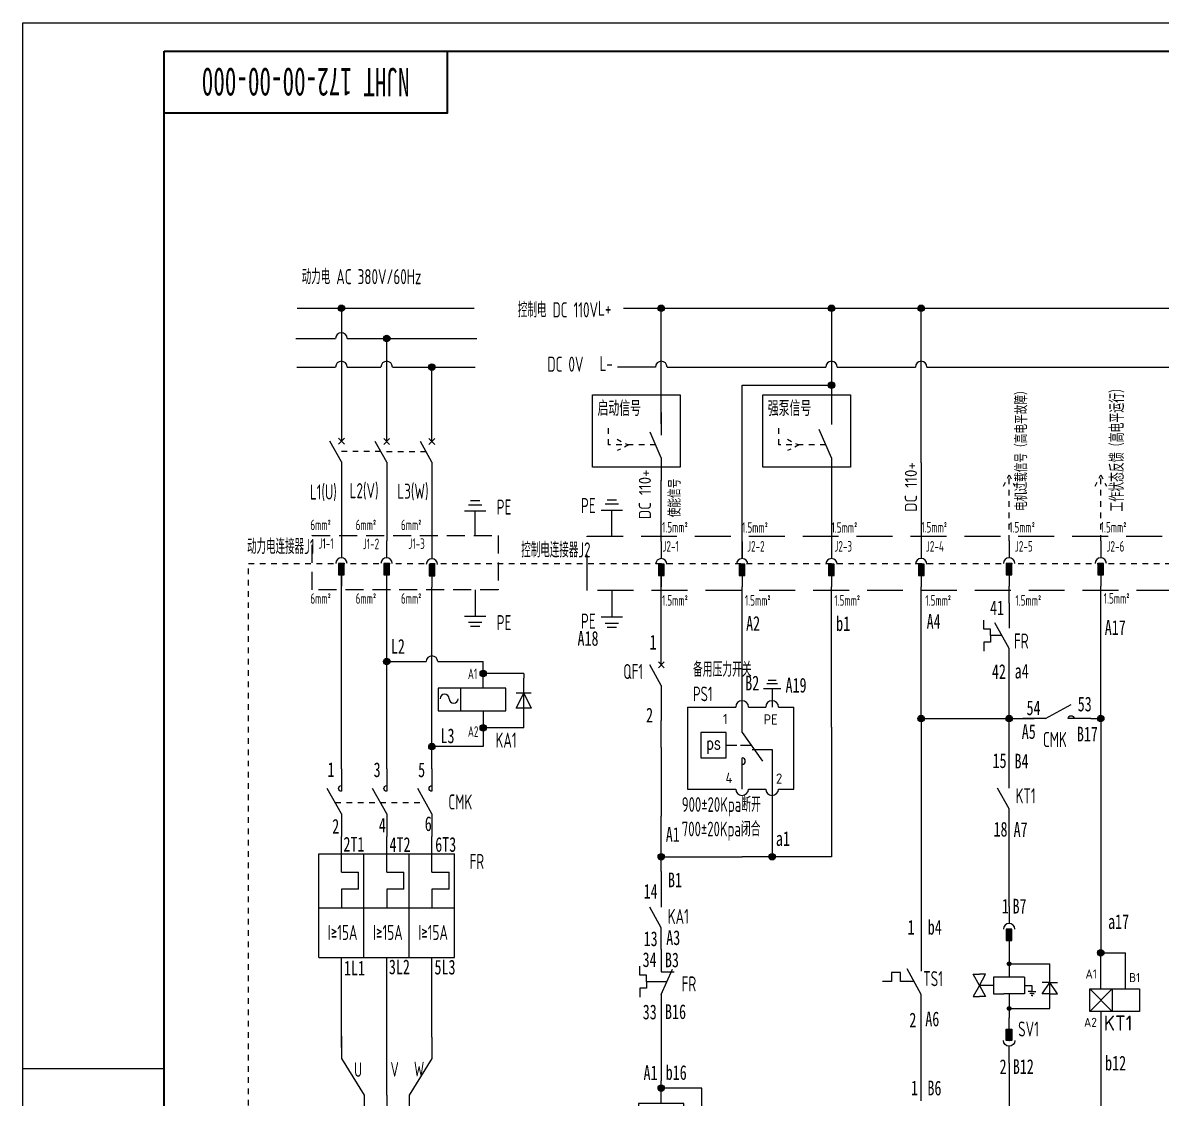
# Model space of a CAD drawing. Header units: millimetres. Extents: x 0 to 420, y 0 to 297.
# Drawn here: x 0 to 201.2, y 106.8 to 297 of the extents above; entities that cross this region are included whole.
import ezdxf
from ezdxf.enums import TextEntityAlignment as Align

# ---------------------------------------------------------------- set-up
doc = ezdxf.new("R2010")
doc.units = ezdxf.units.MM
for name, pattern in [('CENTER2', [12, 7, -1, 1, -1, 1, -1]), ('HIDDEN', [9.525, 6.35, -3.175]), ('PHANTOM2', [31.75, 15.875, -3.175, 3.175, -3.175, 3.175, -3.175]), ('虚线', [2, 1, -1])]:
    doc.linetypes.add(name, pattern=pattern)
for name, color, linetype, lineweight in [('AM_3', 3, '虚线', 13), ('BLK_0.5mm^2', 7, 'Continuous', 18), ('MISC', 2, 'Continuous', 18), ('SYMS', 7, 'Continuous', 18), ('TAGFIXED', 7, 'Continuous', 18), ('双点划线', 6, 'CENTER2', 18), ('尺寸线层', 3, 'Continuous', 13), ('标注', 3, 'Continuous', 18), ('粗实线层', 7, 'Continuous', 25), ('虚线', 2, 'HIDDEN', 18), ('虚线层', 6, '虚线', 13), ('触点示意图', 11, 'Continuous', 18)]:
    doc.layers.add(name, color=color, linetype=linetype, lineweight=lineweight)
doc.styles.add('PIN', font='simplex.shx', dxfattribs={"width": 0.75, "bigfont": 'gbcbig.shx'})
doc.styles.add('WD_IEC', font='isocp2.shx', dxfattribs={"width": 0.9, "bigfont": 'gbcbig.shx'})
doc.styles.add('标准', font='isoct2.shx')
doc.styles.add('海泰标注样式', font='isocp.shx', dxfattribs={"width": 0.7, "bigfont": 'gbcbig.shx'})
doc.styles.add('海泰汉字样式', font='仿宋_GB2312.TTF', dxfattribs={"width": 0.7, "height": 2.6})

# ---------------------------------------------------------------- blocks, each defined once
blk = doc.blocks.new('NJHT-A3')
at = {"color": 7, "linetype": 'Continuous', "lineweight": 18}
for p, q in [((0, 0), (0, 297)), ((0, 297), (420, 297)), ((25, 112), (0, 112))]:
    blk.add_line(p, q, dxfattribs=at)
at = {"color": 7, "linetype": 'Continuous', "lineweight": 35}
for p, q in [((25, 5), (25, 292)), ((25, 292), (415, 292))]:
    blk.add_line(p, q, dxfattribs=at)
blk.add_lwpolyline([(75, 292), (75, 281), (25, 281)], dxfattribs=at)
at = {"color": 2, "linetype": 'Continuous', "lineweight": 18, "style": '海泰汉字样式', "width": 0.6}
blk.add_attdef('5', text='', height=5, rotation=180, dxfattribs=at).set_placement((50, 286.5), align=Align.MIDDLE_CENTER)
at = {"color": 2, "linetype": 'Continuous', "lineweight": 18, "style": '海泰汉字样式'}
for tag, height, width, p in [('1', 5, 0.5, (390, 54.25)), ('2', 5, 0.5, (390, 46.75)), ('7', 5, 0.7, (340, 45.5)), ('3', 5, 0.6, (390, 33)), ('12', 3.5, 0.7, (253, 29.5)), ('13', 3.5, 0.6, (267, 29.5)), ('20', 3.5, 0.7, (293, 29.5)), ('21', 3.5, 0.6, (307, 29.5)), ('14', 3.5, 0.7, (253, 22.5)), ('15', 3.5, 0.6, (267, 22.5)), ('22', 3.5, 0.7, (293, 22.5)), ('23', 3.5, 0.6, (307, 22.5)), ('8', 3.5, 0.7, (347, 17.5)), ('9', 3.5, 0.7, (359, 17.5)), ('4', 5, 0.6, (390, 17.5)), ('16', 3.5, 0.7, (253, 15.5)), ('17', 3.5, 0.6, (267, 15.5)), ('24', 3.5, 0.7, (293, 15.5)), ('25', 3.5, 0.6, (307, 15.5)), ('18', 3.5, 0.7, (253, 8.5)), ('19', 3.5, 0.6, (267, 8.5)), ('26', 3.5, 0.7, (293, 8.5)), ('27', 3.5, 0.6, (307, 8.5)), ('11', 3.5, 0.7, (327.5, 8.5)), ('10', 3.5, 0.7, (352.5, 8.5)), ('6', 3.5, 0.7, (396.57, 8.5))]:
    blk.add_attdef(tag, text='', height=height, dxfattribs=dict(at, width=width)).set_placement(p, align=Align.MIDDLE_CENTER)
blk = doc.blocks.new('VMO1_3P_1')
for p, q in [((-5, 0), (-5, -6.91)), ((0, 0), (0, -5)), ((5, 0), (5, -6.91))]:
    blk.add_line(p, q)
blk.add_circle((0, -12.5), 7.5)
at = {"style": 'WD_IEC', "width": 0.9}
for tag, p, height in [('X2TERM01', (-5, 0), 0.32), ('X2TERM02', (0, 0), 0.32), ('X2TERM03', (5, 0), 0.32), ('MFG', (10.25, -11), 1.5), ('X4LINK', (-7.5, -12.5), 0.32), ('X1LINK', (7.5, -12.5), 0.32), ('CAT', (10.25, -13.5), 1.5), ('ASSYCODE', (8.5, -16.5), 1), ('FAMILY', (8.5, -18), 1), ('CATDESC', (8.5, -19.5), 1), ('INST', (12.5, -23.75), 2.5), ('DESC2', (12.5, -27.5), 2.5), ('DESC3', (12.5, -31.25), 2.5)]:
    blk.add_attdef(tag, p, '', height=height, dxfattribs=at)
for tag, p in [('TERM01A', (-4.38, 0)), ('TERM02A', (0.62, 0)), ('TERM03A', (5.62, 0)), ('TERM01B', (-4.38, -2.5)), ('TERM02B', (0.62, -2.5)), ('TERM03B', (5.62, -2.5))]:
    blk.add_attdef(tag, text='', height=2, dxfattribs=at).set_placement(p, align=Align.TOP_LEFT)
for tag, p in [('TAG1F', (-8.75, -8.75)), ('LOC', (-8.75, -13.75))]:
    blk.add_attdef(tag, text='', height=2.5, dxfattribs=at).set_placement(p, align=Align.RIGHT)
for tag, p in [('TEXT', (-0.06, -10.83)), ('PHASE', (0.05, -15.83)), ('DESC1', (0, -23.75)), ('RATING1', (0, -27.5)), ('RATING2', (0, -31.25)), ('RATING3', (0, -35))]:
    blk.add_attdef(tag, text='', height=2.5, dxfattribs=at).set_placement(p, align=Align.CENTER)
at = {"lineweight": 15, "style": 'WD_IEC', "width": 0.9}
blk.add_attdef('XREF', (12.5, -34.5), '', height=2, dxfattribs=at)
blk = doc.blocks.new('VMS21P_1')
at = {"lineweight": -3}
for p, q in [((0, 7.5), (0, 2.5)), ((0, -2.5), (3.125, 3.125)), ((0, -2.5), (0, -7.5))]:
    blk.add_line(p, q, dxfattribs=at)
blk.add_arc((0, 3.125), 0.625, 270, 90, dxfattribs=at)
at = {"style": 'WD_IEC'}
for tag, p in [('INST', (-5.25, 7.75)), ('LOC', (-5.25, 4.25)), ('TAG2', (-5.25, 0.75)), ('XREF', (-5.25, -3.75)), ('DESC1', (-5.25, -7.6)), ('DESC2', (-5.25, -11.1)), ('DESC3', (-5.25, -14.6))]:
    blk.add_attdef(tag, text='', height=2.5, dxfattribs=at).set_placement(p, align=Align.RIGHT)
for tag, p, height in [('X2TERM01', (0, 7.5), 0.32), ('X4LINK', (-2, 0), 0.32), ('X1LINK', (-0.5, 0), 0.32), ('CONTACT', (4, -3.5), 1), ('FAMILY', (4, -5), 1), ('X8TERM02', (0, -7.5), 0.32)]:
    blk.add_attdef(tag, p, '', height=height, dxfattribs=at)
blk.add_attdef('TERM01', text='', height=2, rotation=90, dxfattribs=at).set_placement((-1, 7.5), align=Align.RIGHT)
blk.add_attdef('TERM02', (-1, -7.5), '', height=2, rotation=90, dxfattribs=at)
blk = doc.blocks.new('bfcgb')
blk.add_hatch(color=256).paths.add_polyline_path([(1495.06, 338, 1), (1492.9, 338, 1)])
blk.add_circle((1493.98, 338), 1.08)
blk = doc.blocks.new('fse')
blk.add_hatch(color=256).paths.add_polyline_path([(-62.47, -297.35), (-62.47, -293.6), (-64.34, -293.6), (-64.34, -297.35)], flags=0)
for p, q in [((-63.41, -286.1), (-63.41, -291.72)), ((-63.41, -297.35), (-63.41, -301.1))]:
    blk.add_line(p, q)
blk.add_lwpolyline([(-62.47, -293.6), (-64.34, -293.6), (-64.34, -297.35), (-62.47, -297.35)], close=True)
blk.add_arc((-63.41, -293.6), 1.88, 0, 180)
blk.add_point((-63.41, -293.6))
blk = doc.blocks.new('VCR1_1')
for p, q in [((0, 2.5), (0, 7.5)), ((0, -2.5), (0, -7.5))]:
    blk.add_line(p, q)
blk.add_lwpolyline([(-5, 2.5), (-5, -2.5), (5, -2.5), (5, 2.5)], close=True)
at = {"style": 'WD_IEC'}
for tag, height, p in [('INST', 2.5, (-5.25, 11.5)), ('LOC', 2.5, (-5.25, 8)), ('TAG1', 2.5, (-5.25, 4.5)), ('MFG', 1.5, (-6, 1)), ('CAT', 1.5, (-6, -1.5)), ('DESC1', 2.5, (-5.25, -6.85)), ('DESC2', 2.5, (-5.25, -10.35)), ('DESC3', 2.5, (-5.25, -13.85))]:
    blk.add_attdef(tag, text='', height=height, dxfattribs=at).set_placement(p, align=Align.RIGHT)
for tag, p, height in [('X2TERM01', (0, 7.5), 0.32), ('X4LINK', (-5, 0), 0.32), ('X1LINK', (5, 0), 0.32), ('ASSYCODE', (1, -4), 1), ('FAMILY', (1, -5.5), 1), ('X8TERM02', (0, -7.5), 0.32), ('CATDESC', (1, -7), 1)]:
    blk.add_attdef(tag, p, '', height=height, dxfattribs=at)
blk.add_attdef('TERM01', text='', height=2, rotation=90, dxfattribs=at).set_placement((-1, 7.5), align=Align.RIGHT)
blk.add_attdef('TERM02', (-1, -7.5), '', height=2, rotation=90, dxfattribs=at)
at = {"lineweight": 9, "style": 'WD_IEC'}
for tag, p in [('NO', (-5.5, -16.5)), ('NC', (-5.5, -20))]:
    blk.add_attdef(tag, text='', height=2.5, dxfattribs=at).set_placement(p, align=Align.TOP_RIGHT)
for tag, p in [('XREFNO', (-4, -16.5)), ('XREFNC', (-4, -20))]:
    blk.add_attdef(tag, text='', height=2.5, dxfattribs=at).set_placement(p, align=Align.TOP_LEFT)
blk = doc.blocks.new('VDI1_2')
for p, q in [((0, 7.5), (0, -7.5)), ((0, -2.5), (-2.5, 2.5)), ((-2.5, 2.5), (2.5, 2.5)), ((2.5, 2.5), (0, -2.5)), ((-2.5, -2.5), (2.5, -2.5))]:
    blk.add_line(p, q)
at = {"style": 'WD_IEC'}
for tag, height, p in [('INST', 2.5, (-5.5, 10.25)), ('LOC', 2.5, (-5.5, 6.75)), ('TAG1', 2.5, (-5.5, 3.25)), ('MFG', 1.5, (-5.5, -0.25)), ('CAT', 1.5, (-5.5, -2.75)), ('DESC2', 2.5, (-5.5, -9.85)), ('DESC1', 2.5, (-5.5, -6.35)), ('DESC3', 2.5, (-5.5, -13.35))]:
    blk.add_attdef(tag, text='', height=height, dxfattribs=at).set_placement(p, align=Align.RIGHT)
for tag, p, height in [('X2TERM01', (0, 7.5), 0.32), ('ASSYCODE', (1, -4), 1), ('X8TERM02', (0, -7.5), 0.32), ('FAMILY', (1, -5.5), 1), ('CATDESC', (1, -7), 1)]:
    blk.add_attdef(tag, p, '', height=height, dxfattribs=at)
blk.add_attdef('TERM01', text='', height=2, rotation=90, dxfattribs=at).set_placement((-1, 7.5), align=Align.RIGHT)
blk.add_attdef('TERM02', (-1, -7.5), '', height=2, rotation=90, dxfattribs=at)
blk = doc.blocks.new('VCR21_1')
for p, q in [((0, 7.5), (0, 2.5)), ((0, -2.5), (2.49, 3.12)), ((0, -2.5), (0, -7.5))]:
    blk.add_line(p, q)
at = {"style": 'WD_IEC'}
for tag, p in [('INST', (-5.25, 7.75)), ('LOC', (-5.25, 4.25)), ('TAG2', (-5.25, 0.75)), ('XREF', (-5.25, -3.75)), ('DESC1', (-5.25, -7.6)), ('DESC2', (-5.25, -11.1)), ('DESC3', (-5.25, -14.6))]:
    blk.add_attdef(tag, text='', height=2.5, dxfattribs=at).set_placement(p, align=Align.RIGHT)
for tag, p, height in [('X2TERM01', (0, 7.5), 0.32), ('X4LINK', (-2, 0), 0.32), ('X1LINK', (-0.5, 0), 0.32), ('CONTACT', (4, -3.5), 1), ('FAMILY', (4, -5), 1), ('X8TERM02', (0, -7.5), 0.32)]:
    blk.add_attdef(tag, p, '', height=height, dxfattribs=at)
blk.add_attdef('TERM01', text='', height=2, rotation=90, dxfattribs=at).set_placement((-1, 7.5), align=Align.RIGHT)
blk.add_attdef('TERM02', (-1, -7.5), '', height=2, rotation=90, dxfattribs=at)
blk = doc.blocks.new('ydtrg')
for p, q in [((387.66, 357.11), (387.66, 349.61)), ((387.66, 342.11), (391.41, 350.55)), ((387.66, 349.61), (391.97, 349.61)), ((387.66, 342.11), (387.66, 334.61))]:
    blk.add_line(p, q)
blk = doc.blocks.new('sfe')
for p, q in [((1319.93, -437.42), (1336.36, -437.42)), ((1319.93, -444.92), (1319.93, -437.42)), ((1327.24, -437.42), (1319.93, -444.92)), ((1319.93, -437.42), (1327.24, -444.92)), ((1327.24, -437.42), (1327.24, -444.92)), ((1336.36, -437.42), (1336.36, -444.92)), ((1336.36, -444.92), (1319.93, -444.92))]:
    blk.add_line(p, q)
at = {"layer": '粗实线层'}
for p, q in [((1323.47, -437.42), (1323.47, -425.52)), ((1323.47, -425.52), (1331.69, -425.52)), ((1331.69, -437.42), (1331.69, -425.52)), ((1323.47, -444.92), (1323.47, -455.61))]:
    blk.add_line(p, q, dxfattribs=at)
blk.add_blockref('bfcgb', (-170.51, -763.52))
at = {"layer": 'AM_3', "style": 'WD_IEC'}
for tag, p in [('A1', (1322.22, -434.03)), ('B1', (1336.55, -435.2)), ('A2', (1322.2, -450.05))]:
    blk.add_attdef(tag, text='', height=3, dxfattribs=at).set_placement(p, align=Align.RIGHT)
blk = doc.blocks.new('gwae')
blk.add_hatch(color=256).paths.add_polyline_path([(413.18, 275.01), (413.18, 278.76), (411.3, 278.76), (411.3, 275.01)], flags=0)
for p, q in [((412.24, 286.26), (412.24, 280.64)), ((412.24, 275.01), (412.24, 271.26))]:
    blk.add_line(p, q)
blk.add_lwpolyline([(413.18, 278.76), (411.3, 278.76), (411.3, 275.01), (413.18, 275.01)], close=True)
blk.add_arc((412.24, 278.76), 1.88, 0, 180)
blk.add_point((412.24, 278.76))
blk = doc.blocks.new('rq2e')
at = {"color": 7, "ltscale": 0.416487}
blk.add_line((1065.04, 260.3), (1065.04, 251.87), dxfattribs=at)
at = {"color": 7, "ltscale": 0.007597}
for p, q in [((1064.45, 256.26), (1064.49, 256.48)), ((1064.45, 256.26), (1064.49, 256.48)), ((1064.49, 256.48), (1064.62, 256.67)), ((1064.49, 256.48), (1064.62, 256.67)), ((1064.62, 256.67), (1064.81, 256.8)), ((1064.62, 256.67), (1064.81, 256.8)), ((1064.81, 256.8), (1065.04, 256.85)), ((1064.81, 256.8), (1065.04, 256.85)), ((1065.04, 256.85), (1065.27, 256.8)), ((1065.04, 256.85), (1065.27, 256.8)), ((1065.27, 256.8), (1065.46, 256.67)), ((1065.27, 256.8), (1065.46, 256.67)), ((1065.46, 256.67), (1065.59, 256.48)), ((1065.46, 256.67), (1065.59, 256.48)), ((1065.59, 256.48), (1065.63, 256.26)), ((1065.59, 256.48), (1065.63, 256.26)), ((1064.49, 256.03), (1064.45, 256.26)), ((1064.49, 256.03), (1064.45, 256.26)), ((1064.62, 255.84), (1064.49, 256.03)), ((1064.62, 255.84), (1064.49, 256.03)), ((1064.81, 255.71), (1064.62, 255.84)), ((1064.81, 255.71), (1064.62, 255.84)), ((1065.04, 255.66), (1064.81, 255.71)), ((1065.04, 255.66), (1064.81, 255.71)), ((1065.27, 255.71), (1065.04, 255.66)), ((1065.27, 255.71), (1065.04, 255.66)), ((1065.46, 255.84), (1065.27, 255.71)), ((1065.46, 255.84), (1065.27, 255.71)), ((1065.59, 256.03), (1065.46, 255.84)), ((1065.59, 256.03), (1065.46, 255.84)), ((1065.63, 256.26), (1065.59, 256.03)), ((1065.63, 256.26), (1065.59, 256.03)), ((1064.45, 241.44), (1064.49, 241.66)), ((1064.45, 241.44), (1064.49, 241.66)), ((1064.49, 241.21), (1064.45, 241.44)), ((1064.49, 241.21), (1064.45, 241.44)), ((1064.49, 241.66), (1064.62, 241.85)), ((1064.49, 241.66), (1064.62, 241.85)), ((1064.62, 241.85), (1064.81, 241.98)), ((1064.62, 241.85), (1064.81, 241.98)), ((1064.81, 241.98), (1065.04, 242.03)), ((1064.81, 241.98), (1065.04, 242.03)), ((1065.04, 242.03), (1065.27, 241.98)), ((1065.04, 242.03), (1065.27, 241.98)), ((1065.27, 241.98), (1065.46, 241.85)), ((1065.27, 241.98), (1065.46, 241.85)), ((1065.46, 241.85), (1065.59, 241.66)), ((1065.46, 241.85), (1065.59, 241.66)), ((1065.59, 241.66), (1065.63, 241.44)), ((1065.59, 241.66), (1065.63, 241.44)), ((1065.63, 241.44), (1065.59, 241.21)), ((1065.63, 241.44), (1065.59, 241.21)), ((1064.62, 241.02), (1064.49, 241.21)), ((1064.62, 241.02), (1064.49, 241.21)), ((1064.81, 240.89), (1064.62, 241.02)), ((1064.81, 240.89), (1064.62, 241.02)), ((1065.04, 240.85), (1064.81, 240.89)), ((1065.04, 240.85), (1064.81, 240.89)), ((1065.27, 240.89), (1065.04, 240.85)), ((1065.27, 240.89), (1065.04, 240.85)), ((1065.46, 241.02), (1065.27, 240.89)), ((1065.46, 241.02), (1065.27, 240.89)), ((1065.59, 241.21), (1065.46, 241.02)), ((1065.59, 241.21), (1065.46, 241.02))]:
    blk.add_line(p, q, dxfattribs=at)
at = {"color": 7, "ltscale": 0.092843}
for q in [(1053.19, 252.81), (1053.19, 252.81), (1057.23, 252.81), (1057.23, 252.81), (1053.19, 245.38), (1053.19, 245.38), (1057.23, 245.38), (1057.23, 245.38)]:
    blk.add_line((1055.21, 249.09), q, dxfattribs=at)
at = {"color": 7, "ltscale": 0.044268}
for p, q in [((1053.19, 252.81), (1055.21, 252.81)), ((1053.19, 252.81), (1055.21, 252.81)), ((1053.19, 245.38), (1055.21, 245.38)), ((1053.19, 245.38), (1055.21, 245.38))]:
    blk.add_line(p, q, dxfattribs=at)
at = {"color": 7, "ltscale": 0.044269}
for p, q in [((1057.23, 252.81), (1055.21, 252.81)), ((1057.23, 252.81), (1055.21, 252.81)), ((1057.23, 245.38), (1055.21, 245.38)), ((1057.23, 245.38), (1055.21, 245.38))]:
    blk.add_line(p, q, dxfattribs=at)
at = {"color": 7, "ltscale": 0.445714}
for p, q in [((1065.03, 256.26), (1078.57, 256.26)), ((1065.03, 256.26), (1078.57, 256.26)), ((1065.04, 241.44), (1078.58, 241.44)), ((1065.04, 241.44), (1078.58, 241.44))]:
    blk.add_line(p, q, dxfattribs=at)
at = {"color": 7, "ltscale": 0.204694}
blk.add_line((1078.58, 250.04), (1078.57, 256.26), dxfattribs=at)
blk.add_line((1078.58, 250.04), (1078.57, 256.26), dxfattribs=at)
at = {"color": 7, "ltscale": 0.121009}
blk.add_line((1059.83, 249.09), (1055.21, 249.09), dxfattribs=at)
at = {"color": 7, "ltscale": 0.18267}
for p, q in [((1059.83, 251.87), (1059.83, 246.32)), ((1070.2, 251.87), (1070.2, 246.32))]:
    blk.add_line(p, q, dxfattribs=at)
at = {"color": 7, "ltscale": 0.226511}
for p, q in [((1070.2, 251.87), (1059.88, 251.87)), ((1059.88, 246.32), (1063.32, 246.32)), ((1070.2, 246.32), (1063.32, 246.32)), ((1070.2, 246.32), (1063.32, 246.32))]:
    blk.add_line(p, q, dxfattribs=at)
at = {"color": 7, "ltscale": 0.067085}
blk.add_line((1070.2, 249.09), (1072.61, 249.09), dxfattribs=at)
at = {"color": 7, "ltscale": 0.04459}
blk.add_line((1072.61, 249.09), (1072.61, 247.05), dxfattribs=at)
at = {"color": 7, "ltscale": 0.148438}
for p in [(1076.03, 246.32), (1076.03, 246.32), (1081.13, 246.32), (1081.13, 246.32)]:
    blk.add_line(p, (1078.58, 250.04), dxfattribs=at)
at = {"color": 7, "ltscale": 0.083936}
for p, q in [((1078.58, 250.04), (1076.03, 250.04)), ((1078.58, 250.04), (1076.03, 250.04)), ((1078.58, 250.04), (1081.13, 250.04)), ((1078.58, 250.04), (1081.13, 250.04)), ((1078.58, 246.32), (1076.03, 246.32)), ((1078.58, 246.32), (1076.03, 246.32)), ((1078.58, 246.32), (1081.13, 246.32)), ((1078.58, 246.32), (1081.13, 246.32))]:
    blk.add_line(p, q, dxfattribs=at)
at = {"color": 7, "ltscale": 0.16075}
for q in [(1078.58, 250.04), (1078.58, 246.32)]:
    blk.add_line((1078.58, 241.44), q, dxfattribs=at)
at = {"color": 7, "ltscale": 0.321499}
blk.add_line((1065.04, 246.32), (1065.04, 238.35), dxfattribs=at)
at = {"color": 7, "ltscale": 0.028234}
blk.add_line((1072.61, 247.05), (1071.32, 247.05), dxfattribs=at)
at = {"color": 7, "ltscale": 0.016336}
for q in [(1071.86, 246.37), (1073.35, 246.37)]:
    blk.add_line((1072.61, 246.37), q, dxfattribs=at)
at = {"color": 7, "ltscale": 0.005879}
for q in [(1072.34, 245.77), (1072.88, 245.77)]:
    blk.add_line((1072.61, 245.77), q, dxfattribs=at)
at = {"color": 7, "ltscale": 0.028235}
blk.add_line((1072.61, 247.05), (1073.9, 247.05), dxfattribs=at)
at = {"color": 7}
for centre in [(1065.04, 256.26), (1065.04, 241.44)]:
    blk.add_circle(centre, 0.591, dxfattribs=at)
for points in [[(1065.59, 256.03), (1064.45, 256.26), (1064.62, 256.67), (1064.49, 256.48)], [(1065.59, 256.03), (1064.45, 256.26), (1064.62, 256.67), (1064.49, 256.48)], [(1065.59, 256.03), (1064.62, 256.67), (1065.04, 256.85), (1064.81, 256.8)], [(1065.59, 256.03), (1064.62, 256.67), (1065.04, 256.85), (1064.81, 256.8)], [(1065.59, 256.03), (1065.04, 256.85), (1065.46, 256.67), (1065.27, 256.8)], [(1065.59, 256.03), (1065.04, 256.85), (1065.46, 256.67), (1065.27, 256.8)], [(1065.59, 256.03), (1065.46, 256.67), (1065.63, 256.26), (1065.59, 256.48)], [(1065.59, 256.03), (1065.46, 256.67), (1065.63, 256.26), (1065.59, 256.48)], [(1065.59, 256.03), (1064.62, 255.84), (1064.45, 256.26), (1064.49, 256.03)], [(1065.59, 256.03), (1064.62, 255.84), (1064.45, 256.26), (1064.49, 256.03)], [(1065.59, 256.03), (1065.04, 255.66), (1064.62, 255.84), (1064.81, 255.71)], [(1065.59, 256.03), (1065.04, 255.66), (1064.62, 255.84), (1064.81, 255.71)], [(1065.59, 256.03), (1065.46, 255.84), (1065.04, 255.66), (1065.27, 255.71)], [(1065.59, 256.03), (1065.46, 255.84), (1065.04, 255.66), (1065.27, 255.71)], [(1065.59, 241.21), (1064.45, 241.44), (1064.62, 241.85), (1064.49, 241.66)], [(1065.59, 241.21), (1064.45, 241.44), (1064.62, 241.85), (1064.49, 241.66)], [(1065.59, 241.21), (1064.62, 241.02), (1064.45, 241.44), (1064.49, 241.21)], [(1065.59, 241.21), (1064.62, 241.02), (1064.45, 241.44), (1064.49, 241.21)], [(1065.59, 241.21), (1064.62, 241.85), (1065.04, 242.03), (1064.81, 241.98)], [(1065.59, 241.21), (1064.62, 241.85), (1065.04, 242.03), (1064.81, 241.98)], [(1065.59, 241.21), (1065.04, 242.03), (1065.46, 241.85), (1065.27, 241.98)], [(1065.59, 241.21), (1065.04, 242.03), (1065.46, 241.85), (1065.27, 241.98)], [(1065.59, 241.21), (1065.46, 241.85), (1065.63, 241.44), (1065.59, 241.66)], [(1065.59, 241.21), (1065.46, 241.85), (1065.63, 241.44), (1065.59, 241.66)], [(1065.59, 241.21), (1065.04, 240.85), (1064.62, 241.02), (1064.81, 240.89)], [(1065.59, 241.21), (1065.04, 240.85), (1064.62, 241.02), (1064.81, 240.89)], [(1065.59, 241.21), (1065.46, 241.02), (1065.04, 240.85), (1065.27, 240.89)], [(1065.59, 241.21), (1065.46, 241.02), (1065.04, 240.85), (1065.27, 240.89)]]:
    blk.add_solid(points, dxfattribs=at)
blk = doc.blocks.new('HA1X2_1')
blk.add_lwpolyline([(-1.25, -2.5), (0, 0), (1.25, -2.5)])
at = {"style": 'WD_IEC'}
for tag, p in [('DESC1', (0, 5.1)), ('DESC2', (0, 1.25))]:
    blk.add_attdef(tag, text='', height=2.5, dxfattribs=at).set_placement(p, align=Align.CENTER)
blk.add_attdef('X8TERM01', (0, 0), '', height=0.32, dxfattribs=at)
blk = doc.blocks.new('fad')
at = {"color": 2}
for p, q in [((248.64, -364.17), (245.46, -364.17)), ((248.19, -363.19), (245.91, -363.19)), ((249.58, -365.63), (244.53, -365.63))]:
    blk.add_line(p, q, dxfattribs=at)
for p, q in [((247.05, -365.63), (247.05, -371.01)), ((222.07, -371.04), (222.07, -395.2)), ((222.07, -371.04), (236.33, -371.04)), ((240.08, -371.04), (245.18, -371.04)), ((248.93, -371.04), (253.4, -371.04)), ((253.4, -395.2), (253.4, -371.04)), ((238.21, -378.51), (238.21, -372.89)), ((238.21, -378.51), (244.26, -386.95)), ((241.18, -383.5), (247.05, -383.5)), ((247.05, -383.5), (247.05, -393.21)), ((238.21, -393.51), (238.21, -386.01)), ((238.21, -395.2), (238.21, -390.29)), ((222.07, -395.2), (236.33, -395.2)), ((240.08, -395.2), (245.18, -395.2)), ((248.93, -395.2), (253.4, -395.2))]:
    blk.add_line(p, q)
blk.add_lwpolyline([(233.52, -386.01), (233.52, -378.51), (226.02, -378.51), (226.02, -386.01)], close=True)
for centre, radius, start, end in [((238.21, -371.04), 1.88, 0, 180), ((247.05, -371.04), 1.88, 0, 180), ((238.21, -386.95), 0.938, 270, 90), ((238.21, -395.2), 1.88, 180, 0), ((247.05, -395.2), 1.88, 180, 0)]:
    blk.add_arc(centre, radius, start, end)
at = {"layer": 'MISC'}
for p, q in [((233.52, -382.26), (236.68, -382.26)), ((237.74, -382.26), (240.9, -382.26))]:
    blk.add_line(p, q, dxfattribs=at)
at = {"insert": (229.77, -382.26), "char_height": 3.75, "width": 3.817, "attachment_point": 5, "style": 'PIN'}
blk.add_mtext('ps', dxfattribs=at)
at = {"layer": 'AM_3', "style": 'WD_IEC'}
for tag, p in [('1', (233.95, -376.03)), ('PE', (248.68, -376.17)), ('4', (235.35, -393.39)), ('2', (250.04, -393.59))]:
    blk.add_attdef(tag, text='', height=3, dxfattribs=at).set_placement(p, align=Align.RIGHT)

msp = doc.modelspace()

# ---------------------------------------------------------------- linework, layer by layer
for p, q in [((48.52, 246.5), (79.8, 246.5)), ((56.31, 246.5), (56.31, 223.02)), ((106.16, 246.5), (380.63, 246.5)), ((112.86, 226.08), (112.86, 246.5)), ((142.94, 246.5), (142.94, 225.98)), ((48.29, 241.15), (55.3, 241.15)), ((57.33, 241.15), (80.23, 241.15)), ((48.44, 236.11), (55.3, 236.11)), ((57.33, 236.11), (63.3, 236.11)), ((65.33, 236.11), (79.94, 236.11)), ((113.88, 236.11), (141.93, 236.11)), ((121.63, 236.11), (129.1, 236.11)), ((143.96, 236.11), (157.78, 236.11)), ((159.81, 236.11), (209.35, 236.11)), ((127.14, 202.24), (127.14, 232.92)), ((127.14, 232.92), (142.94, 232.92)), ((56.84, 222.49), (55.79, 223.56)), ((55.79, 222.49), (56.84, 223.56)), ((64.84, 222.41), (63.8, 223.47)), ((63.8, 222.41), (64.84, 223.47)), ((72.84, 222.43), (71.8, 223.5)), ((71.8, 222.43), (72.84, 223.5)), ((142.94, 220.08), (140.77, 225.05)), ((56.31, 219.36), (54.29, 223)), ((64.32, 219.27), (62.29, 222.92)), ((72.32, 219.3), (70.3, 222.94)), ((56.31, 219.36), (56.31, 205.38)), ((142.94, 220.08), (142.94, 202.24)), ((64.32, 219.27), (64.32, 205.38)), ((72.32, 219.3), (72.32, 215.93)), ((158.8, 219.2), (158.8, 203.75)), ((72.32, 215.93), (72.32, 205.21)), ((112.86, 205.24), (112.86, 216.08)), ((79.97, 206.33), (79.97, 210.68)), ((104.12, 206.18), (104.12, 210.83)), ((127.14, 174.86), (127.14, 197.23)), ((142.94, 172.45), (142.94, 197.23)), ((158.8, 183.22), (158.8, 197.24)), ((190.52, 192.44), (190.52, 197.38)), ((79.97, 196.73), (79.97, 192.08)), ((104.12, 196.58), (104.12, 191.93)), ((174.34, 194.36), (174.34, 189.95)), ((169.86, 189.77), (169.86, 191.36)), ((190.52, 173.94), (190.52, 192.44)), ((171.03, 189.77), (169.86, 189.77)), ((171.03, 188.61), (171.03, 189.77)), ((174.34, 186.36), (171.83, 190.86)), ((171.03, 187.44), (169.86, 187.44)), ((169.86, 187.44), (169.86, 185.85)), ((173.08, 188.61), (171.03, 188.61)), ((172.62, 188.61), (171.03, 188.61)), ((171.03, 188.61), (171.03, 187.44)), ((112.86, 179.79), (110.84, 183.44)), ((113.38, 182.93), (112.34, 183.99)), ((112.34, 182.93), (113.38, 183.99)), ((56.31, 165.08), (56.31, 182.6)), ((64.32, 165.08), (64.32, 182.6)), ((72.32, 165.08), (72.32, 182.6)), ((88.54, 181.91), (88.54, 181.11)), ((77.4, 179.33), (73.4, 179.33)), ((73.4, 179.33), (73.4, 175.33)), ((73.4, 175.33), (77.4, 175.33)), ((88.54, 172.3), (88.54, 173.1)), ((112.86, 168.8), (112.86, 173.6)), ((158.8, 173.94), (158.8, 140.73)), ((158.8, 173.94), (174.34, 173.94)), ((174.34, 161.64), (174.34, 173.94)), ((174.34, 173.94), (178.79, 173.94)), ((188.8, 173.94), (190.52, 173.94)), ((190.52, 173.94), (190.52, 132.52)), ((142.94, 172.45), (142.94, 149.52)), ((112.86, 168.8), (112.86, 156.69)), ((132.45, 162.67), (132.45, 149.52)), ((174.34, 157.96), (172.31, 161.61)), ((174.34, 140.73), (174.34, 157.96)), ((112.86, 146.91), (112.86, 156.69)), ((56.31, 146.79), (56.31, 153.07)), ((64.32, 146.79), (64.32, 153.07)), ((72.32, 146.79), (72.32, 153.07)), ((52.31, 150), (76.32, 150)), ((52.31, 131.7), (52.31, 150)), ((60.31, 131.7), (60.31, 150)), ((68.32, 131.7), (68.32, 150)), ((76.32, 131.7), (76.32, 150)), ((112.86, 149.52), (127.14, 149.52)), ((142.94, 149.52), (127.14, 149.52)), ((112.86, 146.91), (112.86, 140.59)), ((59.35, 143.76), (59.35, 146.79)), ((64.32, 146.79), (67.35, 146.79)), ((67.35, 143.76), (67.35, 146.79)), ((72.32, 146.79), (75.35, 146.79)), ((75.35, 143.76), (75.35, 146.79)), ((59.35, 143.76), (56.31, 143.76)), ((56.31, 143.76), (56.31, 140.5)), ((64.32, 143.76), (64.32, 140.5)), ((67.35, 143.76), (64.32, 143.76)), ((72.32, 143.76), (72.32, 140.5)), ((75.35, 143.76), (72.32, 143.76)), ((52.31, 140.5), (76.32, 140.5)), ((112.86, 136.94), (110.84, 140.58)), ((158.8, 140.73), (158.8, 129.28)), ((112.86, 133.16), (112.86, 136.94)), ((52.31, 131.7), (76.32, 131.7)), ((64.32, 125.1), (64.32, 131.7)), ((72.32, 125.1), (72.32, 131.7)), ((56.31, 119.11), (56.31, 130.5)), ((64.32, 117.79), (64.32, 130.5)), ((72.32, 117.62), (72.32, 130.5)), ((109.05, 128.57), (109.05, 130.16)), ((155.15, 129.02), (153.55, 129.02)), ((153.55, 129.02), (153.55, 127.42)), ((155.15, 127.42), (155.15, 129.02)), ((158.8, 125.17), (156.3, 129.67)), ((110.22, 128.57), (109.05, 128.57)), ((110.22, 127.4), (110.22, 128.57)), ((113.86, 127.4), (110.22, 127.4)), ((111.81, 127.4), (110.22, 127.4)), ((110.22, 127.4), (110.22, 126.24)), ((153.55, 127.42), (151.95, 127.42)), ((157.55, 127.42), (155.15, 127.42)), ((110.22, 126.24), (109.05, 126.24)), ((109.05, 126.24), (109.05, 124.65)), ((158.8, 122.09), (158.8, 125.17)), ((112.86, 121.15), (112.86, 109.89)), ((158.8, 106.33), (158.8, 122.09)), ((56.31, 117.79), (56.31, 113.84)), ((72.32, 117.62), (72.32, 113.84)), ((190.52, 116.47), (190.52, 85.88)), ((56.31, 113.84), (60.32, 107.36)), ((72.32, 113.84), (68.32, 107.36)), ((174.34, 113.01), (174.34, 85.88))]:
    msp.add_line(p, q)
at = {"color": 1}
for p, q in [((78.79, 211.77), (81.15, 211.77)), ((79.12, 212.49), (80.81, 212.49)), ((102.94, 211.92), (105.3, 211.92)), ((103.28, 212.64), (104.97, 212.64)), ((78.1, 210.68), (81.84, 210.68)), ((102.25, 210.83), (105.99, 210.83)), ((78.1, 192.08), (81.84, 192.08)), ((102.25, 191.93), (105.99, 191.93)), ((78.79, 190.99), (81.15, 190.99)), ((79.12, 190.27), (80.81, 190.27)), ((102.94, 190.84), (105.3, 190.84)), ((103.28, 190.12), (104.97, 190.12))]:
    msp.add_line(p, q, dxfattribs=at)
at = {"lineweight": -3}
for p, q in [((56.31, 146.79), (59.35, 146.79)), ((56.31, 125.1), (56.31, 131.7))]:
    msp.add_line(p, q, dxfattribs=at)
at = {"color": 7, "ltscale": 0.416487}
msp.add_line((174.34, 140.73), (174.34, 137.73), dxfattribs=at)
for centre, radius, start, end in [((56.31, 241.15), 1.02, 0, 180), ((56.31, 236.11), 1.02, 0, 180), ((64.32, 236.11), 1.02, 0, 180), ((74.55, 177.46), 0.8, 0, 180), ((76.15, 177.46), 0.8, 180, 0)]:
    msp.add_arc(centre, radius, start, end)
at = {"layer": 'BLK_0.5mm^2'}
for p, q in [((64.32, 222.94), (64.32, 241.15)), ((72.32, 222.97), (72.32, 236.11)), ((56.31, 197.38), (56.31, 200.69)), ((56.31, 182.6), (56.31, 197.38)), ((64.32, 182.6), (64.32, 197.38)), ((72.32, 182.6), (72.32, 197.2)), ((64.32, 196.55), (64.32, 196.73)), ((158.8, 173.94), (158.8, 183.22)), ((88.54, 181.91), (81.4, 181.91)), ((88.54, 172.3), (81.4, 172.3)), ((56.31, 115.79), (56.31, 119.11)), ((64.32, 107.36), (64.32, 117.79)), ((64.32, 114.97), (64.32, 115.14)), ((120, 108.61), (112.86, 108.61)), ((120, 107.81), (120, 108.61))]:
    msp.add_line(p, q, dxfattribs=at)
for centre in [(112.86, 236.11), (142.94, 236.11), (158.8, 236.11), (72.32, 184.01)]:
    msp.add_arc(centre, 1.02, 0, 180, dxfattribs=at)
at = {"layer": 'Defpoints'}
msp.add_line((72.32, 140.5), (72.32, 140.5), dxfattribs=at)
at = {"layer": '双点划线', "linetype": 'PHANTOM2'}
for points in [[(100.71, 231.17), (116.22, 231.17), (116.22, 218.43), (100.71, 218.43)], [(130.81, 231.17), (146.31, 231.17), (146.31, 218.43), (130.81, 218.43)]]:
    msp.add_lwpolyline(points, close=True, dxfattribs=at)
at = {"layer": '粗实线层'}
for p, q in [((158.8, 219.2), (158.8, 246.5)), ((111.85, 236.11), (105.09, 236.11)), ((112.86, 183.46), (112.86, 201.38)), ((174.34, 194.36), (174.34, 197.38)), ((174.34, 173.94), (174.34, 186.36)), ((64.32, 184.01), (71.3, 184.01)), ((73.34, 184.01), (81.4, 184.01)), ((81.4, 183.33), (81.4, 184.01)), ((112.86, 179.79), (112.86, 173.6)), ((81.4, 171.33), (81.4, 168.98)), ((81.4, 168.98), (72.32, 168.98))]:
    msp.add_line(p, q, dxfattribs=at)
at = {"layer": '虚线', "ltscale": 0.5}
for p, q in [((51.16, 196.73), (51.16, 206.33)), ((51.16, 206.33), (84.02, 206.33)), ((84.02, 206.33), (84.02, 196.73)), ((84.02, 196.73), (51.16, 196.73))]:
    msp.add_line(p, q, dxfattribs=at)
at = {"layer": '虚线'}
msp.add_lwpolyline([(99.76, 206.18), (365.12, 206.18), (365.12, 196.58), (99.76, 196.58)], close=True, dxfattribs=at)
at = {"layer": '虚线层'}
for p, q in [((103.53, 222.33), (103.53, 226.3)), ((133.62, 222.33), (133.62, 226.3)), ((111.87, 222.33), (103.53, 222.33)), ((141.96, 222.33), (133.62, 222.33)), ((174.34, 205.38), (174.34, 217.03)), ((190.52, 205.38), (190.52, 217.03))]:
    msp.add_line(p, q, dxfattribs=at)
at = {"layer": '虚线层', "color": 0}
msp.add_line((71.31, 221.12), (55.3, 221.18), dxfattribs=at)
at = {"layer": '虚线层'}
msp.add_lwpolyline([(39.92, 201.38), (371.27, 201.38), (371.27, 81.5), (39.92, 81.5)], close=True, dxfattribs=at)
msp.add_lwpolyline([(55.2, 159.08), (71.21, 159.08)], dxfattribs=at)

# ---------------------------------------------------------------- block references
ref = msp.add_blockref('NJHT-A3', (0, 0))
ref.add_attrib('5', 'NJHT 172-00-00-000', dxfattribs={"color": 2, "linetype": 'Continuous', "lineweight": 18, "height": 5, "rotation": 180, "style": '海泰汉字样式', "width": 0.6}).set_placement((50, 286.5), align=Align.MIDDLE_CENTER)
at = {"xscale": 0.5335680000000002, "yscale": 0.5335680000000002, "zscale": 0.5335680000000002}
for name, p in [('bfcgb', (-740.83, 66.16)), ('bfcgb', (-684.28, 66.16)), ('bfcgb', (-654.2, 66.16)), ('bfcgb', (-638.34, 66.16)), ('bfcgb', (-732.82, 60.8)), ('bfcgb', (-724.82, 55.77)), ('bfcgb', (-654.2, 52.57)), ('fse', (90.15, 358.03)), ('fse', (98.15, 358.03)), ('fse', (208.17, 358.04)), ('fse', (224.36, 358.04)), ('fse', (106.15, 357.86)), ('fse', (146.69, 357.89)), ('fse', (160.98, 357.89)), ('fse', (176.77, 357.89)), ('fse', (192.63, 357.9)), ('bfcgb', (-732.82, 3.67)), ('bfcgb', (-715.74, 1.56)), ('bfcgb', (-638.34, -6.41)), ('bfcgb', (-622.81, -6.41)), ('bfcgb', (-606.62, -6.41)), ('bfcgb', (-715.74, -8.04)), ('bfcgb', (-724.82, -11.36)), ('bfcgb', (-684.28, -30.83)), ('bfcgb', (-664.69, -30.83)), ('gwae', (-45.62, -12.01)), ('ydtrg', (-93.98, -57.39)), ('rq2e', (-393.94, -6.16)), ('bfcgb', (-684.28, -71.74))]:
    msp.add_blockref(name, p, dxfattribs=at)
at = {"xscale": 0.6, "yscale": 0.6, "zscale": 0.6}
msp.add_blockref('fad', (-15.78, 398.59), dxfattribs=at).add_auto_attribs({'1': '1', '4': '4', '2': '2', 'PE': 'PE'})
at = {"xscale": -0.5335680000000002, "yscale": 0.5335680000000002, "zscale": 0.5335680000000002, "rotation": 180}
msp.add_blockref('gwae', (-45.62, 265.75), dxfattribs=at)
at = {"layer": 'SYMS', "yscale": 0.8003520000000001, "zscale": 0.8003520000000001}
for name, p, xscale in [('VCR21_1', (112.86, 222.08), -0.8003520000000001), ('VCR1_1', (81.4, 177.33), 0.8003520000000001), ('VMS21P_1', (56.31, 159.08), -0.8003520000000001), ('VMS21P_1', (64.32, 159.08), -0.8003520000000001), ('VMS21P_1', (72.32, 159.08), -0.8003520000000001), ('VCR1_1', (112.86, 103.89), 0.8003520000000001)]:
    msp.add_blockref(name, p, dxfattribs=dict(at, xscale=xscale))
at = {"layer": 'SYMS'}
for name, p, xscale, yscale, zscale, rotation in [('VDI1_2', (88.54, 177.1), 0.5335680000000002, 0.5335680000000002, 0.5335680000000002, 180), ('VMS21P_1', (182.79, 173.94), -0.8003520000000001, 0.8003520000000001, 0.8003520000000001, 269.9999999999987), ('VDI1_2', (120, 103.81), 0.5335680000000002, 0.5335680000000002, 0.5335680000000002, 180)]:
    msp.add_blockref(name, p, dxfattribs=dict(at, xscale=xscale, yscale=yscale, zscale=zscale, rotation=rotation))
at = {"layer": '尺寸线层'}
ref = msp.add_blockref('VMO1_3P_1', (64.32, 107.36), dxfattribs=dict(at, xscale=0.8003520000000001, yscale=0.8003520000000001, zscale=0.8003520000000001))
ref.add_attrib('TAG1F', 'M1', dxfattribs={"layer": 'TAGFIXED', "color": 2, "height": 2.668, "style": 'WD_IEC', "width": 0.7}).set_placement((57.31, 100.35), align=Align.RIGHT)
ref.add_attrib('TEXT', 'M', dxfattribs={"layer": 'MISC', "height": 2.67, "style": 'WD_IEC', "width": 0.9}).set_placement((64.27, 98.69), align=Align.CENTER)
ref.add_attrib('PHASE', '3~', dxfattribs={"layer": 'MISC', "height": 2.668, "style": 'WD_IEC', "width": 0.9}).set_placement((64.35, 94.69), align=Align.CENTER)
at = {"layer": '粗实线层', "xscale": 0.5335680000000002, "yscale": 0.5335680000000002, "zscale": 0.5335680000000002}
msp.add_blockref('sfe', (-515.64, 359.56), dxfattribs=at).add_auto_attribs({'B1': 'B1', 'A1': 'A1', 'A2': 'A2'})
at = {"layer": '虚线层', "xscale": 0.8003520000000001, "yscale": 0.8003520000000001, "zscale": 0.8003520000000001, "rotation": 270.0000000951184}
for p in [(107.07, 222.33), (137.16, 222.33)]:
    msp.add_blockref('HA1X2_1', p, dxfattribs=at)
at = {"layer": '虚线层', "xscale": 0.8003520000000001, "yscale": 0.8003520000000001, "zscale": 0.8003520000000001}
for p in [(174.34, 217.03), (190.52, 217.03)]:
    msp.add_blockref('HA1X2_1', p, dxfattribs=at)

# ---------------------------------------------------------------- texts
at = {"layer": 'BLK_0.5mm^2', "color": 3, "width": 26.5551, "attachment_point": 1, "rotation": 90, "line_spacing_factor": 0.99982}
for s, insert, char_height, style in [('{\\Fisocp2,gbcbig|c134;电机过载信号（高电平故障）}', (175.4, 210.68), 2.1343, '标准'), ('工作状态反馈（高电平运行）', (192.15, 210.54), 2.5, '海泰标注样式')]:
    msp.add_mtext(s, dxfattribs=dict(at, insert=insert, char_height=char_height, style=style))
at = {"layer": 'BLK_0.5mm^2', "char_height": 2.1343, "attachment_point": 1, "rotation": 90, "line_spacing_factor": 0.99982, "style": '标准'}
for s, insert, width in [('{\\Fisocp2,gbcbig|c134;\\C3;DC 110+}', (108.89, 209.21), 32.9128), ('{\\Fisocp2,gbcbig|c134;\\C3;DC 110+}', (155.91, 210.5), 32.9128), ('{\\Fisocp2,gbcbig|c134;\\C3;使能信号}', (114.14, 209.54), 19.1069)]:
    msp.add_mtext(s, dxfattribs=dict(at, insert=insert, width=width))
at = {"layer": 'BLK_0.5mm^2', "insert": (191.07, 121.43), "char_height": 2.6678, "width": 19.1069, "attachment_point": 1, "line_spacing_factor": 0.99982, "style": '标准'}
msp.add_mtext('{\\Fisocp2,gbcbig|c134;\\C3;KT1}', dxfattribs=at)
at = {"layer": '尺寸线层', "attachment_point": 1}
for s, insert, char_height, width, style in [('{\\Fisocp2,gbcbig|c134;\\W0.7;\\C3;动力电 \\Fisocp2,gbcbig|c0;AC \\Fisocp2,gbcbig|c134;380\\Fisocp2,gbcbig|c0;V\\Fisocp2,gbcbig|c134;/60Hz}', (49.3, 253.43), 2.66784, 21.1398, '标准'), ('{\\Fisocp2,gbcbig|c134;\\W0.7;\\C3;控制电 DC 110V}', (87.52, 247.56), 2.6678, 14.6865, '标准'), ('{\\Fisocp2,gbcbig|c134;\\W0.7;\\C3; DC 0V}', (91.66, 237.95), 2.6678, 14.6865, '标准'), ('{\\Fisocp2,gbcbig|c134;\\W0.7;L1(U)}', (50.75, 215.35), 2.6678, 7.5905, '标准'), ('{\\Fisocp2,gbcbig|c134;\\W0.7;L2(V)}', (57.77, 215.59), 2.6678, 7.5905, '标准'), ('{\\Fisocp2,gbcbig|c134;\\W0.7;L3(W)}', (66.21, 215.48), 2.6678, 7.5905, '标准'), ('{\\Fisocp2,gbcbig|c134;\\W0.7;6mm²}', (50.83, 209.13), 1.8675, 7.5905, '标准'), ('{\\Fisocp2,gbcbig|c134;\\W0.7;6mm²}', (58.84, 209.13), 1.8675, 7.5905, '标准'), ('{\\Fisocp2,gbcbig|c134;\\W0.7;6mm²}', (66.84, 209.13), 1.8675, 7.5905, '标准'), ('{\\Fisocp2,gbcbig|c134;\\W0.7;1.5mm²}', (112.99, 208.71), 1.8675, 7.5905, '标准'), ('{\\Fisocp2,gbcbig|c134;\\W0.7;1.5mm²}', (127.14, 208.67), 1.8675, 7.5905, '标准'), ('{\\Fisocp2,gbcbig|c134;\\W0.7;1.5mm²}', (142.94, 208.67), 1.8675, 7.5905, '标准'), ('{\\Fisocp2,gbcbig|c134;\\W0.7;1.5mm²}', (158.8, 208.71), 1.8675, 7.5905, '标准'), ('{\\Fisocp2,gbcbig|c134;\\W0.7;1.5mm²}', (174.34, 208.71), 1.8675, 7.5905, '标准'), ('{\\Fisocp2,gbcbig|c134;\\W0.7;1.5mm²}', (190.52, 208.71), 1.8675, 7.5905, '标准'), ('{\\Fisocp2,gbcbig|c134;\\W0.7;J1-1}', (52.26, 205.84), 1.8675, 12.7853, '标准'), ('{\\Fisocp2,gbcbig|c134;\\W0.7;J1-2}', (60.09, 205.77), 1.8675, 12.7853, '标准'), ('{\\Fisocp2,gbcbig|c134;\\W0.7;J1-3}', (68.14, 205.81), 1.8675, 12.7853, '标准'), ('{\\Fisocp2,gbcbig|c134;\\W0.7;J2-1}', (113.06, 205.34), 1.8675, 12.7853, '标准'), ('{\\Fisocp2,gbcbig|c134;\\W0.7;J2-2}', (128.01, 205.34), 1.8675, 12.7853, '标准'), ('{\\Fisocp2,gbcbig|c134;\\W0.7;J2-3}', (143.44, 205.34), 1.8675, 12.7853, '标准'), ('{\\Fisocp2,gbcbig|c134;\\W0.7;J2-4}', (159.62, 205.34), 1.8675, 12.7853, '标准'), ('{\\Fisocp2,gbcbig|c134;\\W0.7;J2-5}', (175.35, 205.34), 1.8675, 12.7853, '标准'), ('{\\Fisocp2,gbcbig|c134;\\W0.7;J2-6}', (191.54, 205.34), 1.8675, 12.7853, '标准'), ('{\\Fisocp2,gbcbig|c134;\\W0.7;6mm²}', (50.83, 196.12), 1.8675, 7.5905, '标准'), ('{\\Fisocp2,gbcbig|c134;\\W0.7;6mm²}', (58.84, 196.12), 1.8675, 7.5905, '标准'), ('{\\Fisocp2,gbcbig|c134;\\W0.7;6mm²}', (66.84, 196.12), 1.8675, 7.5905, '标准'), ('{\\Fisocp2,gbcbig|c134;\\W0.7;1.5mm²}', (112.99, 195.78), 1.8675, 7.5905, '标准'), ('{\\Fisocp2,gbcbig|c134;\\W0.7;1.5mm²}', (127.63, 195.78), 1.8675, 7.5905, '标准'), ('{\\Fisocp2,gbcbig|c134;\\W0.7;1.5mm²}', (143.44, 195.78), 1.8675, 7.5905, '标准'), ('{\\Fisocp2,gbcbig|c134;\\W0.7;1.5mm²}', (159.52, 195.78), 1.8675, 7.5905, '标准'), ('{\\Fisocp2,gbcbig|c134;\\W0.7;1.5mm²}', (175.45, 195.78), 1.8675, 7.5905, '标准'), ('{\\Fisocp2,gbcbig|c134;\\W0.7;1.5mm²}', (191.06, 196.14), 1.8675, 7.5905, '标准'), ('{\\Fisocp2,gbcbig|c134;\\W0.7;FR}', (175.2, 188.99), 2.6678, 9.5381, '标准'), ('{\\Fisocp2,gbcbig|c134;\\W0.7;\\C3;QF1}', (106.14, 183.6), 2.6678, 8.6533, '标准'), ('{\\Fisocp2,gbcbig|c134;\\W0.7;A1}', (78.68, 182.8), 1.8675, 12.7853, '标准'), ('{\\Fisocp2,gbcbig|c134;\\W0.7;A2}', (78.68, 172.58), 1.8675, 12.7853, '标准'), ('{\\Fisocp2,gbcbig|c134;\\W0.7;KA1}', (83.56, 171.47), 2.6678, 7.414, '标准'), ('{\\Fisocp2,gbcbig|c134;\\W0.7;CMK}', (180.31, 171.57), 2.6678, 7.9336, '标准'), ('{\\Fisocp2,gbcbig|c134;\\W0.7;KT1}', (175.48, 161.62), 2.6678, 7.9336, '标准'), ('{\\Fisocp2,gbcbig|c0;\\W0.7;CMK}', (75.23, 160.53), 2.6678, 4.8842, '标准'), ('{\\Fisocp2,gbcbig|c134;\\W0.7;FR}', (78.96, 150), 2.6678, 13.0221, '标准'), ('{\\Fisocp2,gbcbig|c0;\\W0.7;KA\\Fisocp2,gbcbig|c134;1}', (114, 140.29), 2.6678, 7.9336, '标准'), ('I≥15A', (53.9, 137.46), 2.668, 13.0221, '海泰标注样式'), ('I≥15A', (61.9, 137.46), 2.668, 13.0221, '海泰标注样式'), ('I≥15A', (69.9, 137.46), 2.668, 13.0221, '海泰标注样式'), ('{\\Fisocp2,gbcbig|c134;\\W0.7;TS1}', (159.16, 129.28), 2.6678, 13.6187, '标准'), ('{\\Fisocp2,gbcbig|c134;\\W0.7;FR}', (116.45, 128.35), 2.6678, 9.1223, '标准'), ('{\\Fisocp,gbcbig|c134;\\W0.7;SV1}', (175.93, 120.38), 2.6678, 9.5381, '标准')]:
    msp.add_mtext(s, dxfattribs=dict(at, insert=insert, char_height=char_height, width=width, style=style))
at = {"layer": '尺寸线层', "attachment_point": 1, "line_spacing_factor": 0.99982}
for s, insert, char_height, width, style in [('{\\C3;L+}', (101.69, 247.84), 2.668, 11.8142, '海泰标注样式'), ('{\\Fisocp2,gbcbig|c134;\\W0.7;\\C3;L-}', (101.94, 238.07), 2.6678, 12.6387, '标准'), ('{\\Fisocp2,gbcbig|c134;\\W0.7;\\C3;PE}', (83.77, 212.68), 2.6678, 14.2242, '标准'), ('{\\Fisocp2,gbcbig|c134;\\W0.7;\\C3;PE}', (98.67, 212.95), 2.6678, 14.2242, '标准'), ('{\\C3;动力电连接器J1}', (39.64, 205.72), 2.6678, 14.9325, '海泰标注样式'), ('{\\C3;控制电连接器J2}', (88.11, 205.11), 2.6678, 14.9325, '海泰标注样式'), ('{\\Fisocp2,gbcbig|c134;\\W0.7;\\C3;PE}', (83.77, 192.24), 2.6678, 14.2242, '标准'), ('{\\Fisocp2,gbcbig|c134;\\W0.7;\\C3;PE}', (98.67, 192.51), 2.6678, 14.2242, '标准')]:
    msp.add_mtext(s, dxfattribs=dict(at, insert=insert, char_height=char_height, width=width, style=style))
at = {"layer": '尺寸线层', "char_height": 2.6, "attachment_point": 1, "style": '海泰标注样式'}
for s, width, gutter_width, insert in [('U', 1.5156, 13, (58.57, 113.17)), ('V', 1.5697, 17.5, (64.99, 113.21)), ('W', 1.5697, 17.5, (69.14, 113.27))]:
    msp.add_mtext_dynamic_manual_height_columns(s, width=width, gutter_width=gutter_width, heights=[0], dxfattribs=dict(at, insert=insert))
at = {"layer": '标注', "color": 2, "char_height": 2.6678, "width": 14.2992, "attachment_point": 1, "line_spacing_factor": 0.99982, "style": '标准'}
for s, insert in [('{\\Fisocp2,gbcbig|c134;\\C3;启动信号}', (101.59, 230.13)), ('{\\Fisocp2,gbcbig|c134;\\C3;强泵信号}', (131.68, 230.13))]:
    msp.add_mtext(s, dxfattribs=dict(at, insert=insert))
at = {"layer": '标注', "char_height": 2.6, "attachment_point": 1, "style": '海泰标注样式'}
for s, width, insert in [('备用压力开关^JPS1', 14.8852, (118.46, 183.94)), ('900±20Kpa断开^J700±20Kpa闭合', 25.0697, (116.48, 160.05))]:
    msp.add_mtext_dynamic_manual_height_columns(s, width=width, gutter_width=13, heights=[0], dxfattribs=dict(at, insert=insert))
at = {"layer": '触点示意图', "char_height": 2.6, "attachment_point": 1, "style": '海泰汉字样式'}
for s, width, gutter_width, insert in [('41', 2.5809, 13, (170.97, 194.84)), ('A2', 4.132, 13, (127.85, 192.07)), ('b1', 3.7325, 13, (143.77, 192.04)), ('A4', 2.5169, 13, (159.76, 192.43)), ('A17', 4.7057, 13, (191.24, 191.35)), ('A18', 2.7127, 13, (98.05, 189.42)), ('L2', 2.09, 17.5, (65.06, 188.01)), ('1', 3.0146, 13, (110.78, 188.75)), ('42', 2.1292, 13, (171.3, 183.56)), ('a4', 2.1292, 13, (175.32, 183.64)), ('B2', 0.4591, 13, (127.69, 181.53)), ('A19', 3.0408, 13, (134.82, 181.15)), ('54', 3.0939, 13, (177.42, 177.15)), ('53', 2.5297, 13, (186.46, 177.82)), ('2', 3.3148, 13, (110.17, 175.87)), ('L3', 1.8738, 13, (73.83, 172.2)), ('A5', 3.2598, 13, (176.57, 172.95)), ('B17', 1.708, 13, (186.31, 172.51)), ('15', 3.673, 13, (171.41, 167.8)), ('B4', 3.1365, 13, (175.29, 167.72)), ('1', 4.6495, 13, (53.86, 166.22)), ('3', 1.594, 13, (62.01, 166.2)), ('5', 4.0439, 13, (69.88, 166.18)), ('2', 2.137, 13, (54.69, 156.19)), ('4', 2.5848, 13, (62.93, 156.4)), ('6', 1.9132, 13, (71.05, 156.66)), ('18', 1.9143, 13, (171.58, 155.68)), ('A7', 3.8362, 13, (175.13, 155.63)), ('2T1', 1.8443, 13, (56.68, 153.03)), ('4T2', 2.1107, 13, (64.82, 152.97)), ('6T3', 4.0893, 13, (72.9, 152.98)), ('A1', 3.637, 13, (113.65, 154.75)), ('a1', 3.9158, 13, (133.12, 154.02)), ('B1', 6.8506, 13, (114.04, 146.71)), ('14', 2.4327, 13, (109.74, 144.7)), ('1', 2.1806, 13, (173.05, 142.08)), ('B7', 6.2062, 13, (174.94, 142.07)), ('a17', 4.6139, 13, (191.83, 139.34)), ('1', 2.8244, 13, (156.39, 138.34)), ('b4', 3.7323, 13, (159.96, 138.34)), ('13', 2.6553, 13, (109.74, 136.31)), ('A3', 5.9115, 13, (113.73, 136.5)), ('1L1', 2.4202, 13, (56.79, 131.13)), ('3L2', 2.7186, 13, (64.71, 131.33)), ('5L3', 3.2159, 13, (72.77, 131.29)), ('34', 2.507, 13, (109.56, 132.61)), ('B3', 3.677, 13, (113.5, 132.56)), ('33', 3.295, 13, (109.58, 123.36)), ('B16', 3.5337, 13, (113.52, 123.41)), ('2', 4.2544, 13, (156.7, 121.94)), ('A6', 4.6989, 13, (159.52, 122.13)), ('b16', 4.1913, 13, (113.64, 112.65)), ('2', 2.858, 13, (172.65, 113.68)), ('B12', 2.3765, 13, (174.99, 113.7)), ('b12', 4.8943, 13, (191.31, 114.32)), ('A1', 2.3502, 13, (109.72, 112.6)), ('1', 3.7259, 13, (157.01, 109.94)), ('B6', 4.8477, 13, (159.9, 109.91))]:
    msp.add_mtext_dynamic_manual_height_columns(s, width=width, gutter_width=gutter_width, heights=[0], dxfattribs=dict(at, insert=insert))

doc.saveas('drawing.dxf')
